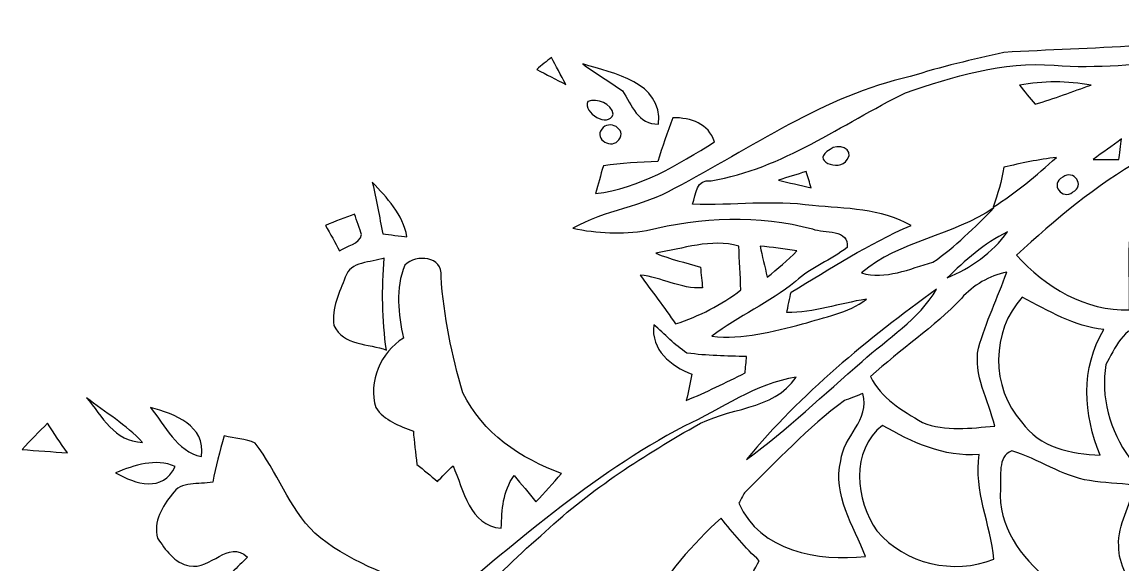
# Model space of a CAD drawing. Extents: x -110 to 93, y -182 to 230.
# Drawn here: x -101.9 to -49.3, y 23.5 to 49.5 of the extents above; entities that cross this region are included whole.
import ezdxf

# ---------------------------------------------------------------- set-up
doc = ezdxf.new("R2010")
doc.units = 0
doc.header["$MEASUREMENT"] = 0
doc.layers.add('LAAG_1', color=7, linetype='CONTINUOUS')

msp = doc.modelspace()

# ---------------------------------------------------------------- linework, layer by layer
at = {"layer": 'LAAG_1', "color": 250}
for points, knots in [([(-54.9666, 48.0223), (-50.7311, 48.2935), (-46.4279, 48.1578), (-42.3281, 49.4793), (-42.3281, 49.4793), (-43.5481, 48.5981), (-44.8688, 47.5142), (-46.4618, 47.5819), (-46.4618, 47.5819), (-48.4949, 47.5142), (-50.528, 47.2425), (-52.5607, 47.4125), (-52.5607, 47.4125), (-55.0005, 47.6157), (-57.406, 46.8703), (-59.6767, 46.0907), (-59.6767, 46.0907), (-62.7257, 44.5999), (-65.5384, 42.4656), (-68.9602, 41.8896), (-68.9602, 41.8896), (-69.6718, 41.991), (-69.6718, 41.2796), (-69.8413, 40.7715), (-69.8413, 40.7715), (-67.9096, 40.7035), (-66.0125, 40.9742), (-64.1151, 40.7033), (-64.1151, 40.7033), (-62.5224, 40.5682), (-60.862, 40.5681), (-59.4053, 39.7549), (-59.4053, 39.7549), (-61.438, 38.8744), (-63.268, 37.688), (-65.1315, 36.5697), (-65.1315, 36.5697), (-65.1991, 36.3327), (-65.3006, 35.8245), (-65.3347, 35.587), (-65.3347, 35.587), (-64.047, 35.587), (-62.8277, 36.0273), (-61.5397, 36.2308), (-61.5397, 36.2308), (-62.4207, 35.5531), (-63.5391, 35.3837), (-64.5893, 35.0449), (-64.5893, 35.0449), (-66.0124, 34.7063), (-67.4358, 34.266), (-68.9266, 34.4693), (-68.9266, 34.4693), (-67.6389, 35.4177), (-66.182, 36.0617), (-64.9284, 37.0778), (-64.9284, 37.0778), (-64.1828, 37.7555), (-63.2341, 38.0946), (-62.4546, 38.7046), (-62.4546, 38.7046), (-62.353, 39.586), (-63.5391, 39.3818), (-64.1151, 39.586), (-64.1151, 39.586), (-66.6899, 40.2972), (-69.4348, 40.1613), (-72.0437, 39.5174), (-72.0437, 39.5174), (-73.1957, 39.3146), (-74.4157, 39.3818), (-75.5672, 39.6193), (-75.5672, 39.6193), (-74.0427, 40.5009), (-72.2469, 40.6359), (-70.722, 41.5167), (-70.722, 41.5167), (-67.0289, 43.4483), (-63.5728, 45.9556), (-59.4393, 46.8703), (-59.4393, 46.8703), (-57.9824, 47.3452), (-56.4574, 47.6837), (-54.9668, 48.0221), (-54.9668, 48.0221), (-54.9668, 48.0221), (-54.9666, 48.0223), (-54.9666, 48.0223)], [0, 0, 0, 0, 0.0454545, 0.0454545, 0.0454545, 0.0454545, 0.0909091, 0.0909091, 0.0909091, 0.0909091, 0.1363636, 0.1363636, 0.1363636, 0.1363636, 0.1818182, 0.1818182, 0.1818182, 0.1818182, 0.2272727, 0.2272727, 0.2272727, 0.2272727, 0.2727273, 0.2727273, 0.2727273, 0.2727273, 0.3181818, 0.3181818, 0.3181818, 0.3181818, 0.3636364, 0.3636364, 0.3636364, 0.3636364, 0.4090909, 0.4090909, 0.4090909, 0.4090909, 0.4545455, 0.4545455, 0.4545455, 0.4545455, 0.5, 0.5, 0.5, 0.5, 0.5454545, 0.5454545, 0.5454545, 0.5454545, 0.5909091, 0.5909091, 0.5909091, 0.5909091, 0.6363636, 0.6363636, 0.6363636, 0.6363636, 0.6818182, 0.6818182, 0.6818182, 0.6818182, 0.7272727, 0.7272727, 0.7272727, 0.7272727, 0.7727273, 0.7727273, 0.7727273, 0.7727273, 0.8181818, 0.8181818, 0.8181818, 0.8181818, 0.8636364, 0.8636364, 0.8636364, 0.8636364, 0.9090909, 0.9090909, 0.9090909, 0.9090909, 0.9545455, 0.9545455, 0.9545455, 0.9545455, 1, 1, 1, 1]), ([(-77.2958, 47.2091), (-77.0583, 47.4126), (-76.8212, 47.6155), (-76.5842, 47.7856), (-76.5842, 47.7856), (-76.3811, 47.3784), (-76.1433, 46.9381), (-75.9065, 46.4976), (-75.9065, 46.4976), (-76.3811, 46.7346), (-76.8212, 46.9722), (-77.2958, 47.2089), (-77.2958, 47.2089), (-77.2958, 47.2089), (-77.2958, 47.2091), (-77.2958, 47.2091)], [0, 0, 0, 0, 0.25, 0.25, 0.25, 0.25, 0.5, 0.5, 0.5, 0.5, 0.75, 0.75, 0.75, 0.75, 1, 1, 1, 1]), ([(-75.0931, 47.4801), (-73.6021, 47.006), (-71.2983, 46.6328), (-71.468, 44.5999), (-71.468, 44.5999), (-72.4501, 44.5661), (-72.7551, 45.5151), (-73.1958, 46.1923), (-73.1958, 46.1923), (-73.8057, 46.633), (-74.4834, 47.0058), (-75.0932, 47.48), (-75.0932, 47.48), (-75.0932, 47.48), (-75.0931, 47.4801), (-75.0931, 47.4801)], [0, 0, 0, 0, 0.25, 0.25, 0.25, 0.25, 0.5, 0.5, 0.5, 0.5, 0.75, 0.75, 0.75, 0.75, 1, 1, 1, 1]), ([(-54.2206, 46.4637), (-53.1031, 46.6671), (-51.917, 46.6671), (-50.7994, 46.4637), (-50.7994, 46.4637), (-51.6799, 46.1588), (-52.5607, 45.8201), (-53.4757, 45.5485), (-53.4757, 45.5485), (-53.7128, 45.8538), (-53.9841, 46.1587), (-54.2206, 46.4637), (-54.2206, 46.4637), (-54.2206, 46.4637), (-54.2206, 46.4637), (-54.2206, 46.4637)], [0, 0, 0, 0, 0.25, 0.25, 0.25, 0.25, 0.5, 0.5, 0.5, 0.5, 0.75, 0.75, 0.75, 0.75, 1, 1, 1, 1]), ([(-74.8559, 45.6847), (-74.4157, 45.8538), (-73.7041, 45.5826), (-73.6362, 45.0748), (-73.6362, 45.0748), (-73.8734, 44.3968), (-75.0932, 45.1424), (-74.8559, 45.6845), (-74.8559, 45.6845), (-74.8559, 45.6845), (-74.8559, 45.6847), (-74.8559, 45.6847)], [0, 0, 0, 0, 0.3333333, 0.3333333, 0.3333333, 0.3333333, 0.6666667, 0.6666667, 0.6666667, 0.6666667, 1, 1, 1, 1]), ([(-74.1784, 44.3627), (-73.8734, 44.8377), (-72.9582, 44.3627), (-73.3653, 43.8547), (-73.3653, 43.8547), (-73.6701, 43.3805), (-74.5848, 43.8547), (-74.1785, 44.3627), (-74.1785, 44.3627), (-74.1785, 44.3627), (-74.1784, 44.3627), (-74.1784, 44.3627)], [0, 0, 0, 0, 0.3333333, 0.3333333, 0.3333333, 0.3333333, 0.6666667, 0.6666667, 0.6666667, 0.6666667, 1, 1, 1, 1]), ([(-70.79, 44.9052), (-69.9086, 44.9052), (-69.096, 44.6343), (-68.7907, 43.753), (-68.7907, 43.753), (-70.5529, 42.6683), (-72.3824, 41.5167), (-74.4834, 41.2796), (-74.4834, 41.2796), (-74.3478, 41.7203), (-74.2461, 42.1606), (-74.1104, 42.6006), (-74.1104, 42.6006), (-73.2635, 42.7367), (-72.3824, 42.7703), (-71.5013, 42.8047), (-71.5013, 42.8047), (-71.2983, 43.516), (-71.0611, 44.1933), (-70.79, 44.9052), (-70.79, 44.9052), (-70.79, 44.9052), (-70.79, 44.9052), (-70.79, 44.9052)], [0, 0, 0, 0, 0.1666667, 0.1666667, 0.1666667, 0.1666667, 0.3333333, 0.3333333, 0.3333333, 0.3333333, 0.5, 0.5, 0.5, 0.5, 0.6666667, 0.6666667, 0.6666667, 0.6666667, 0.8333333, 0.8333333, 0.8333333, 0.8333333, 1, 1, 1, 1]), ([(-63.2678, 43.3805), (-62.929, 43.7194), (-62.0816, 43.4144), (-62.4546, 42.906), (-62.4546, 42.906), (-62.8614, 42.2621), (-64.2507, 42.906), (-63.268, 43.3805), (-63.268, 43.3805), (-63.268, 43.3805), (-63.2678, 43.3805), (-63.2678, 43.3805)], [0, 0, 0, 0, 0.3333333, 0.3333333, 0.3333333, 0.3333333, 0.6666667, 0.6666667, 0.6666667, 0.6666667, 1, 1, 1, 1]), ([(-50.6969, 42.9062), (-50.2566, 43.2448), (-49.7825, 43.5497), (-49.3419, 43.8886), (-49.3419, 43.8886), (-49.3756, 43.6172), (-49.4439, 43.1433), (-49.4775, 42.906), (-49.4775, 42.906), (-49.8844, 42.9062), (-50.2903, 42.906), (-50.6969, 42.906), (-50.6969, 42.906), (-50.6969, 42.906), (-50.6969, 42.9062), (-50.6969, 42.9062)], [0, 0, 0, 0, 0.25, 0.25, 0.25, 0.25, 0.5, 0.5, 0.5, 0.5, 0.75, 0.75, 0.75, 0.75, 1, 1, 1, 1]), ([(-54.9666, 42.5336), (-54.1531, 42.7367), (-53.3068, 42.906), (-52.4594, 43.0076), (-52.4594, 43.0076), (-53.4078, 42.127), (-54.3904, 41.3132), (-55.475, 40.6359), (-55.475, 40.6359), (-55.2716, 41.2459), (-55.0681, 41.8896), (-54.9668, 42.5336), (-54.9668, 42.5336), (-54.9668, 42.5336), (-54.9666, 42.5336), (-54.9666, 42.5336)], [0, 0, 0, 0, 0.25, 0.25, 0.25, 0.25, 0.5, 0.5, 0.5, 0.5, 0.75, 0.75, 0.75, 0.75, 1, 1, 1, 1]), ([(-54.3569, 38.3319), (-52.5267, 40.0261), (-50.5616, 41.6859), (-48.3932, 42.906), (-48.3932, 42.906), (-48.1895, 42.6683), (-47.851, 42.2283), (-47.6476, 41.9909), (-47.6476, 41.9909), (-48.0203, 41.4151), (-48.4607, 40.8393), (-48.7659, 40.2296), (-48.7659, 40.2296), (-49.1387, 38.7725), (-48.9017, 37.2135), (-48.9689, 35.7223), (-48.9689, 35.7223), (-51.0696, 35.6549), (-53.0012, 36.8069), (-54.3571, 38.3319), (-54.3571, 38.3319), (-54.3571, 38.3319), (-54.3569, 38.3319), (-54.3569, 38.3319)], [0, 0, 0, 0, 0.1666667, 0.1666667, 0.1666667, 0.1666667, 0.3333333, 0.3333333, 0.3333333, 0.3333333, 0.5, 0.5, 0.5, 0.5, 0.6666667, 0.6666667, 0.6666667, 0.6666667, 0.8333333, 0.8333333, 0.8333333, 0.8333333, 1, 1, 1, 1]), ([(-65.7415, 41.9235), (-65.3006, 42.0587), (-64.8607, 42.195), (-64.4198, 42.3298), (-64.4198, 42.3298), (-64.3182, 42.0587), (-64.2507, 41.8219), (-64.1828, 41.5508), (-64.1828, 41.5508), (-64.7247, 41.6859), (-65.2334, 41.7875), (-65.7415, 41.9233), (-65.7415, 41.9233), (-65.7415, 41.9233), (-65.7415, 41.9235), (-65.7415, 41.9235)], [0, 0, 0, 0, 0.25, 0.25, 0.25, 0.25, 0.5, 0.5, 0.5, 0.5, 0.75, 0.75, 0.75, 0.75, 1, 1, 1, 1]), ([(-52.1545, 42.0587), (-51.646, 42.4656), (-51.0363, 41.6523), (-51.6799, 41.3471), (-51.6799, 41.3471), (-52.1545, 40.9406), (-52.7978, 41.7542), (-52.1547, 42.0586), (-52.1547, 42.0586), (-52.1547, 42.0586), (-52.1545, 42.0587), (-52.1545, 42.0587)], [0, 0, 0, 0, 0.3333333, 0.3333333, 0.3333333, 0.3333333, 0.6666667, 0.6666667, 0.6666667, 0.6666667, 1, 1, 1, 1]), ([(-85.1568, 41.822), (-84.4448, 41.0762), (-83.6994, 40.297), (-83.4964, 39.2128), (-83.4964, 39.2128), (-83.8011, 39.2468), (-84.3435, 39.3146), (-84.6485, 39.3479), (-84.6485, 39.3479), (-84.8175, 40.1613), (-84.9532, 41.0085), (-85.1568, 41.8219), (-85.1568, 41.8219), (-85.1568, 41.8219), (-85.1568, 41.822), (-85.1568, 41.822)], [0, 0, 0, 0, 0.25, 0.25, 0.25, 0.25, 0.5, 0.5, 0.5, 0.5, 0.75, 0.75, 0.75, 0.75, 1, 1, 1, 1]), ([(-61.7772, 37.4848), (-59.9475, 39.0434), (-57.406, 39.2468), (-55.4411, 40.6023), (-55.4411, 40.6023), (-56.3561, 39.6534), (-57.3044, 38.7379), (-58.3554, 37.9927), (-58.3554, 37.9927), (-59.473, 37.688), (-60.625, 37.1458), (-61.7772, 37.4848), (-61.7772, 37.4848), (-61.7772, 37.4848), (-61.7772, 37.4848), (-61.7772, 37.4848)], [0, 0, 0, 0, 0.25, 0.25, 0.25, 0.25, 0.5, 0.5, 0.5, 0.5, 0.75, 0.75, 0.75, 0.75, 1, 1, 1, 1]), ([(-87.3928, 39.7549), (-86.9183, 39.9576), (-86.444, 40.1275), (-86.0038, 40.297), (-86.0038, 40.297), (-85.9017, 40.0261), (-85.7321, 39.5515), (-85.6648, 39.3146), (-85.6648, 39.3146), (-85.7665, 38.84), (-86.3765, 38.8061), (-86.7151, 38.535), (-86.7151, 38.535), (-86.9183, 38.9419), (-87.1559, 39.3479), (-87.3928, 39.7549), (-87.3928, 39.7549), (-87.3928, 39.7549), (-87.3928, 39.7549), (-87.3928, 39.7549)], [0, 0, 0, 0, 0.2, 0.2, 0.2, 0.2, 0.4, 0.4, 0.4, 0.4, 0.6, 0.6, 0.6, 0.6, 0.8, 0.8, 0.8, 0.8, 1, 1, 1, 1]), ([(-71.6033, 38.4331), (-70.3156, 38.6369), (-68.9602, 39.1452), (-67.6389, 38.7725), (-67.6389, 38.7725), (-67.6046, 38.0948), (-67.571, 37.383), (-67.5374, 36.6714), (-67.5374, 36.6714), (-68.4521, 35.9597), (-69.5364, 35.4176), (-70.6548, 35.0449), (-70.6548, 35.0449), (-71.1967, 35.858), (-71.8067, 36.6038), (-72.3485, 37.383), (-72.3485, 37.383), (-71.3319, 37.2814), (-70.4172, 36.7053), (-69.3671, 36.7733), (-69.3671, 36.7733), (-69.4009, 37.078), (-69.4348, 37.4169), (-69.4687, 37.7555), (-69.4687, 37.7555), (-70.18, 37.9928), (-70.9256, 38.1282), (-71.6033, 38.4331), (-71.6033, 38.4331), (-71.6033, 38.4331), (-71.6033, 38.4331), (-71.6033, 38.4331)], [0, 0, 0, 0, 0.125, 0.125, 0.125, 0.125, 0.25, 0.25, 0.25, 0.25, 0.375, 0.375, 0.375, 0.375, 0.5, 0.5, 0.5, 0.5, 0.625, 0.625, 0.625, 0.625, 0.75, 0.75, 0.75, 0.75, 0.875, 0.875, 0.875, 0.875, 1, 1, 1, 1]), ([(-57.6774, 37.2476), (-56.8296, 38.0611), (-55.9149, 38.9077), (-54.797, 39.4495), (-54.797, 39.4495), (-55.5083, 38.4331), (-56.5593, 37.7222), (-57.6774, 37.2474), (-57.6774, 37.2474), (-57.6774, 37.2474), (-57.6774, 37.2476), (-57.6774, 37.2476)], [0, 0, 0, 0, 0.3333333, 0.3333333, 0.3333333, 0.3333333, 0.6666667, 0.6666667, 0.6666667, 0.6666667, 1, 1, 1, 1]), ([(-66.6221, 38.7725), (-66.0463, 38.7048), (-65.4704, 38.6369), (-64.8607, 38.535), (-64.8607, 38.535), (-65.3006, 38.0948), (-65.7752, 37.688), (-66.2833, 37.2814), (-66.2833, 37.2814), (-66.3852, 37.7898), (-66.5211, 38.298), (-66.6222, 38.7725), (-66.6222, 38.7725), (-66.6222, 38.7725), (-66.6221, 38.7725), (-66.6221, 38.7725)], [0, 0, 0, 0, 0.25, 0.25, 0.25, 0.25, 0.5, 0.5, 0.5, 0.5, 0.75, 0.75, 0.75, 0.75, 1, 1, 1, 1]), ([(-86.4438, 37.2814), (-86.2067, 38.0611), (-85.2243, 37.9591), (-84.5802, 38.1964), (-84.5802, 38.1964), (-84.7159, 36.7391), (-84.6821, 35.2481), (-84.4788, 33.7913), (-84.4788, 33.7913), (-85.3259, 34.1299), (-86.5456, 33.9948), (-86.9862, 34.9774), (-86.9862, 34.9774), (-87.1217, 35.7907), (-86.7151, 36.5697), (-86.444, 37.2814), (-86.444, 37.2814), (-86.444, 37.2814), (-86.4438, 37.2814), (-86.4438, 37.2814)], [0, 0, 0, 0, 0.2, 0.2, 0.2, 0.2, 0.4, 0.4, 0.4, 0.4, 0.6, 0.6, 0.6, 0.6, 0.8, 0.8, 0.8, 0.8, 1, 1, 1, 1]), ([(-83.5978, 37.8573), (-83.0558, 38.3993), (-81.7681, 38.298), (-81.8697, 37.3154), (-81.8697, 37.3154), (-81.7345, 35.4177), (-81.3615, 33.5546), (-80.8195, 31.7586), (-80.8195, 31.7586), (-79.9045, 29.8268), (-78.0407, 28.6071), (-76.1095, 27.8955), (-76.1095, 27.8955), (-76.5163, 27.4217), (-76.9228, 26.9808), (-77.3294, 26.5406), (-77.3294, 26.5406), (-77.6683, 26.9808), (-78.0407, 27.3871), (-78.3793, 27.7947), (-78.3793, 27.7947), (-78.9221, 27.0487), (-78.956, 26.1673), (-78.9896, 25.287), (-78.9896, 25.287), (-80.5148, 25.388), (-80.7857, 27.1168), (-81.294, 28.2679), (-81.294, 28.2679), (-81.4972, 28.0656), (-81.8697, 27.6928), (-82.0392, 27.523), (-82.0392, 27.523), (-82.3781, 27.7947), (-82.6828, 28.0655), (-83.0216, 28.3362), (-83.0216, 28.3362), (-83.0894, 28.8782), (-83.1574, 29.421), (-83.1911, 29.9288), (-83.1911, 29.9288), (-83.8691, 30.1658), (-84.5802, 30.437), (-84.9871, 31.0469), (-84.9871, 31.0469), (-85.3598, 32.3008), (-84.7498, 33.6896), (-83.6658, 34.3677), (-83.6658, 34.3677), (-83.9027, 35.5197), (-84.0724, 36.7389), (-83.5978, 37.8573), (-83.5978, 37.8573), (-83.5978, 37.8573), (-83.5978, 37.8573), (-83.5978, 37.8573)], [0, 0, 0, 0, 0.0714286, 0.0714286, 0.0714286, 0.0714286, 0.1428571, 0.1428571, 0.1428571, 0.1428571, 0.2142857, 0.2142857, 0.2142857, 0.2142857, 0.2857143, 0.2857143, 0.2857143, 0.2857143, 0.3571429, 0.3571429, 0.3571429, 0.3571429, 0.4285714, 0.4285714, 0.4285714, 0.4285714, 0.5, 0.5, 0.5, 0.5, 0.5714286, 0.5714286, 0.5714286, 0.5714286, 0.6428571, 0.6428571, 0.6428571, 0.6428571, 0.7142857, 0.7142857, 0.7142857, 0.7142857, 0.7857143, 0.7857143, 0.7857143, 0.7857143, 0.8571429, 0.8571429, 0.8571429, 0.8571429, 0.9285714, 0.9285714, 0.9285714, 0.9285714, 1, 1, 1, 1]), ([(-56.9997, 36.2654), (-56.4235, 36.9084), (-55.6781, 37.3492), (-54.8312, 37.5185), (-54.8312, 37.5185), (-55.2716, 36.2987), (-55.8136, 35.1465), (-56.1866, 33.8932), (-56.1866, 33.8932), (-56.4235, 32.6056), (-55.712, 31.4192), (-55.407, 30.1656), (-55.407, 30.1656), (-56.5593, 30.0646), (-57.7449, 29.8945), (-58.8635, 30.3354), (-58.8635, 30.3354), (-59.8116, 30.9112), (-60.862, 31.4872), (-61.3363, 32.5375), (-61.3363, 32.5375), (-59.9133, 33.8255), (-58.321, 34.8759), (-56.9997, 36.2654), (-56.9997, 36.2654), (-56.9997, 36.2654), (-56.9997, 36.2654), (-56.9997, 36.2654)], [0, 0, 0, 0, 0.1428571, 0.1428571, 0.1428571, 0.1428571, 0.2857143, 0.2857143, 0.2857143, 0.2857143, 0.4285714, 0.4285714, 0.4285714, 0.4285714, 0.5714286, 0.5714286, 0.5714286, 0.5714286, 0.7142857, 0.7142857, 0.7142857, 0.7142857, 0.8571429, 0.8571429, 0.8571429, 0.8571429, 1, 1, 1, 1]), ([(-67.266, 28.5734), (-64.657, 31.7246), (-61.4719, 34.3334), (-58.1853, 36.7053), (-58.1853, 36.7053), (-59.0325, 35.2483), (-60.5231, 34.3677), (-61.743, 33.2493), (-61.743, 33.2493), (-63.5728, 31.6906), (-65.3006, 29.9962), (-67.266, 28.5732), (-67.266, 28.5732), (-67.266, 28.5732), (-67.266, 28.5734), (-67.266, 28.5734)], [0, 0, 0, 0, 0.25, 0.25, 0.25, 0.25, 0.5, 0.5, 0.5, 0.5, 0.75, 0.75, 0.75, 0.75, 1, 1, 1, 1]), ([(-54.1194, 30.3693), (-55.6102, 31.9956), (-55.5763, 34.7063), (-54.0857, 36.3327), (-54.0857, 36.3327), (-52.8317, 35.6549), (-51.6116, 34.9431), (-50.1888, 34.774), (-50.1888, 34.774), (-51.3069, 32.9447), (-51.1716, 30.7078), (-50.3581, 28.7768), (-50.3581, 28.7768), (-51.7477, 28.8105), (-53.2723, 29.1496), (-54.1194, 30.3692), (-54.1194, 30.3692), (-54.1194, 30.3692), (-54.1194, 30.3693), (-54.1194, 30.3693)], [0, 0, 0, 0, 0.2, 0.2, 0.2, 0.2, 0.4, 0.4, 0.4, 0.4, 0.6, 0.6, 0.6, 0.6, 0.8, 0.8, 0.8, 0.8, 1, 1, 1, 1]), ([(-71.7047, 35.0116), (-71.1626, 34.5707), (-70.722, 34.0283), (-70.1123, 33.656), (-70.1123, 33.656), (-69.1637, 33.5202), (-68.2146, 33.5202), (-67.266, 33.4866), (-67.266, 33.4866), (-67.266, 33.2832), (-67.334, 32.9105), (-67.334, 32.7069), (-67.334, 32.7069), (-68.2825, 32.2326), (-69.1976, 31.7919), (-70.1464, 31.3858), (-70.1464, 31.3858), (-70.0448, 31.7919), (-69.9771, 32.2325), (-69.875, 32.6394), (-69.875, 32.6394), (-70.8913, 33.0457), (-71.84, 33.7913), (-71.7047, 35.0114), (-71.7047, 35.0114), (-71.7047, 35.0114), (-71.7047, 35.0116), (-71.7047, 35.0116)], [0, 0, 0, 0, 0.1428571, 0.1428571, 0.1428571, 0.1428571, 0.2857143, 0.2857143, 0.2857143, 0.2857143, 0.4285714, 0.4285714, 0.4285714, 0.4285714, 0.5714286, 0.5714286, 0.5714286, 0.5714286, 0.7142857, 0.7142857, 0.7142857, 0.7142857, 0.8571429, 0.8571429, 0.8571429, 0.8571429, 1, 1, 1, 1]), ([(-50.0872, 33.1139), (-49.6806, 33.8255), (-49.2067, 35.0114), (-48.2576, 34.9095), (-48.2576, 34.9095), (-47.3428, 34.2318), (-46.699, 33.1139), (-45.5468, 32.8422), (-45.5468, 32.8422), (-44.7339, 32.6056), (-43.9205, 32.3008), (-43.1073, 32.0633), (-43.1073, 32.0633), (-42.4293, 29.9288), (-45.0389, 28.7768), (-44.937, 26.7099), (-44.937, 26.7099), (-48.2576, 26.3711), (-50.6292, 30.0978), (-50.0872, 33.1139), (-50.0872, 33.1139), (-50.0872, 33.1139), (-50.0872, 33.1139), (-50.0872, 33.1139)], [0, 0, 0, 0, 0.1666667, 0.1666667, 0.1666667, 0.1666667, 0.3333333, 0.3333333, 0.3333333, 0.3333333, 0.5, 0.5, 0.5, 0.5, 0.6666667, 0.6666667, 0.6666667, 0.6666667, 0.8333333, 0.8333333, 0.8333333, 0.8333333, 1, 1, 1, 1]), ([(-70.2479, 30.1658), (-68.4521, 30.979), (-66.8594, 32.1989), (-64.8943, 32.5036), (-64.8943, 32.5036), (-65.9783, 30.8771), (-68.2146, 31.0806), (-69.7737, 30.132), (-69.7737, 30.132), (-72.3485, 28.6409), (-74.9238, 27.0146), (-77.0922, 24.9143), (-77.0922, 24.9143), (-78.346, 23.8973), (-79.3622, 22.6437), (-80.7179, 21.7628), (-80.7179, 21.7628), (-81.9714, 20.814), (-83.2927, 20.0011), (-84.4788, 18.9508), (-84.4788, 18.9508), (-83.1574, 17.968), (-81.4972, 19.0181), (-79.9723, 18.5774), (-79.9723, 18.5774), (-81.4633, 17.7988), (-83.1911, 18.0016), (-84.7838, 17.9338), (-84.7838, 17.9338), (-85.4954, 17.9001), (-86.2068, 18.0357), (-86.8845, 18.2391), (-86.8845, 18.2391), (-85.1904, 18.9846), (-83.6319, 19.967), (-82.31, 21.2883), (-82.31, 21.2883), (-78.4473, 24.4397), (-74.6868, 27.828), (-70.2479, 30.1656), (-70.2479, 30.1656), (-70.2479, 30.1656), (-70.2479, 30.1658), (-70.2479, 30.1658)], [0, 0, 0, 0, 0.0909091, 0.0909091, 0.0909091, 0.0909091, 0.1818182, 0.1818182, 0.1818182, 0.1818182, 0.2727273, 0.2727273, 0.2727273, 0.2727273, 0.3636364, 0.3636364, 0.3636364, 0.3636364, 0.4545455, 0.4545455, 0.4545455, 0.4545455, 0.5454545, 0.5454545, 0.5454545, 0.5454545, 0.6363636, 0.6363636, 0.6363636, 0.6363636, 0.7272727, 0.7272727, 0.7272727, 0.7272727, 0.8181818, 0.8181818, 0.8181818, 0.8181818, 0.9090909, 0.9090909, 0.9090909, 0.9090909, 1, 1, 1, 1]), ([(-67.3679, 26.9808), (-65.8088, 28.4719), (-64.352, 30.0978), (-62.5904, 31.3858), (-62.5904, 31.3858), (-62.387, 31.4533), (-61.9127, 31.6228), (-61.7092, 31.7244), (-61.7092, 31.7244), (-61.3363, 30.437), (-62.658, 29.6918), (-62.7594, 28.5057), (-62.7594, 28.5057), (-63.1662, 26.8792), (-62.1496, 25.3878), (-61.5741, 23.9316), (-61.5741, 23.9316), (-63.8441, 23.6947), (-66.6222, 24.1684), (-67.6389, 26.4726), (-67.6389, 26.4726), (-67.571, 26.6081), (-67.4358, 26.8453), (-67.3679, 26.9808), (-67.3679, 26.9808), (-67.3679, 26.9808), (-67.3679, 26.9808), (-67.3679, 26.9808)], [0, 0, 0, 0, 0.1428571, 0.1428571, 0.1428571, 0.1428571, 0.2857143, 0.2857143, 0.2857143, 0.2857143, 0.4285714, 0.4285714, 0.4285714, 0.4285714, 0.5714286, 0.5714286, 0.5714286, 0.5714286, 0.7142857, 0.7142857, 0.7142857, 0.7142857, 0.8571429, 0.8571429, 0.8571429, 0.8571429, 1, 1, 1, 1]), ([(-98.8111, 31.5209), (-97.9303, 30.8092), (-96.9137, 30.2339), (-96.1349, 29.3865), (-96.1349, 29.3865), (-97.4901, 29.421), (-98.0662, 30.6402), (-98.8111, 31.5209), (-98.8111, 31.5209), (-98.8111, 31.5209), (-98.8111, 31.5209), (-98.8111, 31.5209)], [0, 0, 0, 0, 0.3333333, 0.3333333, 0.3333333, 0.3333333, 0.6666667, 0.6666667, 0.6666667, 0.6666667, 1, 1, 1, 1]), ([(-95.7618, 31.047), (-94.5761, 30.7422), (-93.1192, 30.1995), (-93.3224, 28.7092), (-93.3224, 28.7092), (-94.5085, 28.9461), (-95.0502, 30.1995), (-95.7618, 31.0469), (-95.7618, 31.0469), (-95.7618, 31.0469), (-95.7618, 31.047), (-95.7618, 31.047)], [0, 0, 0, 0, 0.3333333, 0.3333333, 0.3333333, 0.3333333, 0.6666667, 0.6666667, 0.6666667, 0.6666667, 1, 1, 1, 1]), ([(-101.8951, 29.048), (-101.4881, 29.4879), (-101.0815, 29.8945), (-100.6752, 30.3015), (-100.6752, 30.3015), (-100.3702, 29.8268), (-100.0652, 29.3527), (-99.7263, 28.8782), (-99.7263, 28.8782), (-100.4377, 28.9461), (-101.1833, 28.9795), (-101.8951, 29.0478), (-101.8951, 29.0478), (-101.8951, 29.0478), (-101.8951, 29.048), (-101.8951, 29.048)], [0, 0, 0, 0, 0.25, 0.25, 0.25, 0.25, 0.5, 0.5, 0.5, 0.5, 0.75, 0.75, 0.75, 0.75, 1, 1, 1, 1]), ([(-61.0313, 25.1513), (-62.048, 26.6081), (-62.3194, 29.0141), (-60.7606, 30.1995), (-60.7606, 30.1995), (-59.3714, 29.3865), (-57.8469, 28.6752), (-56.1524, 28.8104), (-56.1524, 28.8104), (-56.39, 27.0487), (-55.6102, 25.49), (-55.4411, 23.7959), (-55.4411, 23.7959), (-57.3721, 23.0505), (-59.6767, 23.5584), (-61.0313, 25.1511), (-61.0313, 25.1511), (-61.0313, 25.1511), (-61.0313, 25.1513), (-61.0313, 25.1513)], [0, 0, 0, 0, 0.2, 0.2, 0.2, 0.2, 0.4, 0.4, 0.4, 0.4, 0.6, 0.6, 0.6, 0.6, 0.8, 0.8, 0.8, 0.8, 1, 1, 1, 1]), ([(-92.2381, 29.6918), (-91.73, 29.5898), (-91.2215, 29.5559), (-90.7477, 29.3527), (-90.7477, 29.3527), (-89.6971, 27.997), (-89.1546, 26.2692), (-87.9012, 25.0492), (-87.9012, 25.0492), (-86.3765, 23.7282), (-84.4111, 23.0169), (-82.5137, 22.3733), (-82.5137, 22.3733), (-84.0723, 20.8823), (-85.8684, 19.0528), (-88.2062, 19.1874), (-88.2062, 19.1874), (-88.0367, 19.6965), (-87.8333, 20.1709), (-87.6298, 20.6789), (-87.6298, 20.6789), (-88.5789, 20.6789), (-89.5273, 20.7125), (-90.476, 20.8481), (-90.476, 20.8481), (-89.7307, 21.2883), (-88.816, 21.4917), (-88.4094, 22.3054), (-88.4094, 22.3054), (-89.7987, 22.2036), (-91.2554, 21.8305), (-92.5771, 22.4746), (-92.5771, 22.4746), (-92.1026, 22.9486), (-91.5945, 23.4229), (-91.12, 23.8973), (-91.12, 23.8973), (-92.069, 24.7783), (-92.8478, 23.2537), (-93.8984, 23.4912), (-93.8984, 23.4912), (-94.6101, 23.5926), (-95.0502, 24.2703), (-95.4226, 24.8125), (-95.4226, 24.8125), (-95.6266, 25.5917), (-95.1861, 26.3369), (-94.7113, 26.913), (-94.7113, 26.913), (-94.3051, 27.5566), (-93.4578, 27.3534), (-92.7798, 27.4891), (-92.7798, 27.4891), (-92.6447, 28.2348), (-92.4412, 28.9459), (-92.2381, 29.6918), (-92.2381, 29.6918), (-92.2381, 29.6918), (-92.2381, 29.6918), (-92.2381, 29.6918)], [0, 0, 0, 0, 0.0666667, 0.0666667, 0.0666667, 0.0666667, 0.1333333, 0.1333333, 0.1333333, 0.1333333, 0.2, 0.2, 0.2, 0.2, 0.2666667, 0.2666667, 0.2666667, 0.2666667, 0.3333333, 0.3333333, 0.3333333, 0.3333333, 0.4, 0.4, 0.4, 0.4, 0.4666667, 0.4666667, 0.4666667, 0.4666667, 0.5333333, 0.5333333, 0.5333333, 0.5333333, 0.6, 0.6, 0.6, 0.6, 0.6666667, 0.6666667, 0.6666667, 0.6666667, 0.7333333, 0.7333333, 0.7333333, 0.7333333, 0.8, 0.8, 0.8, 0.8, 0.8666667, 0.8666667, 0.8666667, 0.8666667, 0.9333333, 0.9333333, 0.9333333, 0.9333333, 1, 1, 1, 1]), ([(-55.1358, 27.1506), (-55.0681, 27.7947), (-55.3052, 28.6752), (-54.5936, 28.9795), (-54.5936, 28.9795), (-53.3067, 28.6071), (-52.188, 27.7601), (-50.8666, 27.5566), (-50.8666, 27.5566), (-50.1888, 27.4556), (-49.4775, 27.4215), (-48.7659, 27.3534), (-48.7659, 27.3534), (-48.8675, 26.3369), (-49.5453, 25.49), (-49.4775, 24.4395), (-49.4775, 24.4395), (-49.5117, 23.5248), (-48.9017, 22.7794), (-48.63, 21.8982), (-48.63, 21.8982), (-50.0872, 21.3219), (-51.7138, 21.8982), (-52.8319, 22.8471), (-52.8319, 22.8471), (-54.1873, 23.8633), (-55.2378, 25.4222), (-55.1359, 27.1504), (-55.1359, 27.1504), (-55.1359, 27.1504), (-55.1358, 27.1506), (-55.1358, 27.1506)], [0, 0, 0, 0, 0.125, 0.125, 0.125, 0.125, 0.25, 0.25, 0.25, 0.25, 0.375, 0.375, 0.375, 0.375, 0.5, 0.5, 0.5, 0.5, 0.625, 0.625, 0.625, 0.625, 0.75, 0.75, 0.75, 0.75, 0.875, 0.875, 0.875, 0.875, 1, 1, 1, 1]), ([(-97.4221, 27.9295), (-96.5075, 28.3023), (-95.5248, 28.6409), (-94.5761, 28.2346), (-94.5761, 28.2346), (-95.1522, 26.9808), (-96.4735, 27.3871), (-97.4221, 27.9295)], [0, 0, 0, 0, 0.5, 0.5, 0.5, 0.5, 1, 1, 1, 1]), ([(-72.0777, 21.5258), (-71.0611, 23.0847), (-69.875, 24.5073), (-68.486, 25.7614), (-68.486, 25.7614), (-67.9096, 25.0494), (-67.334, 24.3382), (-66.6563, 23.7282), (-66.6563, 23.7282), (-67.1308, 22.915), (-67.5033, 22.0003), (-67.5033, 21.0172), (-67.5033, 21.0172), (-67.7065, 19.5945), (-66.6222, 18.5101), (-66.1481, 17.2908), (-66.1481, 17.2908), (-67.571, 17.2908), (-69.1976, 17.1546), (-70.3834, 18.1376), (-70.3834, 18.1376), (-71.095, 18.8825), (-71.84, 19.5604), (-72.4167, 20.3736), (-72.4167, 20.3736), (-72.4501, 20.814), (-72.3147, 21.1864), (-72.0777, 21.5258), (-72.0777, 21.5258), (-72.0777, 21.5258), (-72.0777, 21.5258), (-72.0777, 21.5258)], [0, 0, 0, 0, 0.125, 0.125, 0.125, 0.125, 0.25, 0.25, 0.25, 0.25, 0.375, 0.375, 0.375, 0.375, 0.5, 0.5, 0.5, 0.5, 0.625, 0.625, 0.625, 0.625, 0.75, 0.75, 0.75, 0.75, 0.875, 0.875, 0.875, 0.875, 1, 1, 1, 1])]:
    msp.add_open_spline(points, degree=3, knots=knots, dxfattribs=at)

doc.saveas('drawing.dxf')
